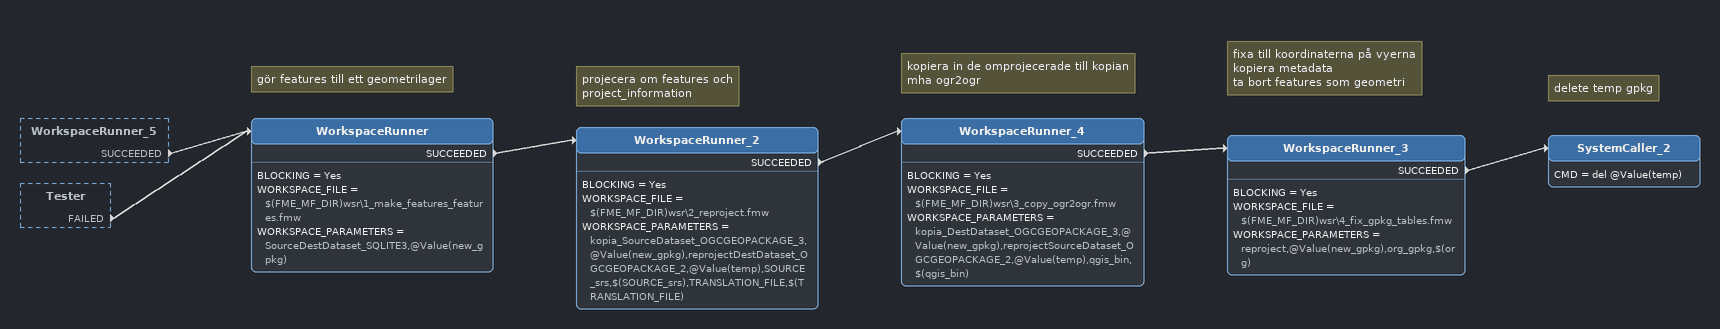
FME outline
WorkspaceRunner_5 [outside]
    SUCCEEDED -> WorkspaceRunner
Tester [outside]
    FAILED -> WorkspaceRunner
Note: gör features till ett geometrilager
WorkspaceRunner
    BLOCKING = Yes
    WORKSPACE_FILE = $(FME_MF_DIR)wsr\1_make_features_features.fmw
    WORKSPACE_PARAMETERS = SourceDestDataset_SQLITE3,@Value(new_gpkg)
    SUCCEEDED -> WorkspaceRunner_2
Note: projecera om features och project_information
WorkspaceRunner_2
    BLOCKING = Yes
    WORKSPACE_FILE = $(FME_MF_DIR)wsr\2_reproject.fmw
    WORKSPACE_PARAMETERS = kopia_SourceDataset_OGCGEOPACKAGE_3,@Value(new_gpkg),reprojectDestDataset_OGCGEOPACKAGE_2,@Value(temp),SOURCE_srs,$(SOURCE_srs),TRANSLATION_FILE,$(TRANSLATION_FILE)
    SUCCEEDED -> WorkspaceRunner_4
Note: kopiera in de omprojecerade till kopian mha ogr2ogr
WorkspaceRunner_4
    BLOCKING = Yes
    WORKSPACE_FILE = $(FME_MF_DIR)wsr\3_copy_ogr2ogr.fmw
    WORKSPACE_PARAMETERS = kopia_DestDataset_OGCGEOPACKAGE_3,@Value(new_gpkg),reprojectSourceDataset_OGCGEOPACKAGE_2,@Value(temp),qgis_bin,$(qgis_bin)
    SUCCEEDED -> WorkspaceRunner_3
Note: fixa till koordinaterna på vyerna / kopiera metadata / ta bort features som geometri
WorkspaceRunner_3
    BLOCKING = Yes
    WORKSPACE_FILE = $(FME_MF_DIR)wsr\4_fix_gpkg_tables.fmw
    WORKSPACE_PARAMETERS = reproject,@Value(new_gpkg),org_gpkg,$(org)
    SUCCEEDED -> SystemCaller_2
Note: delete temp gpkg
SystemCaller_2
    CMD = del @Value(temp)
